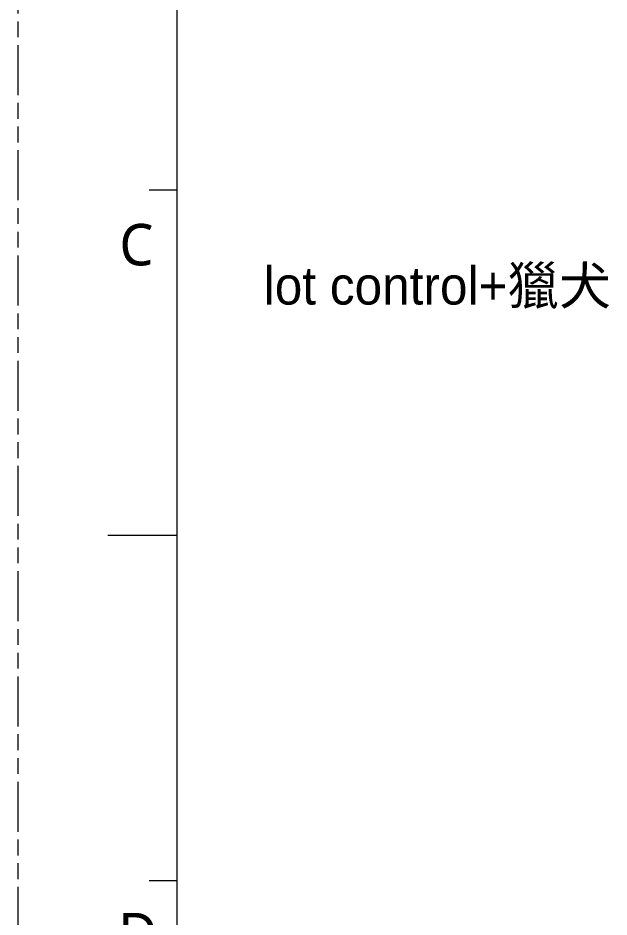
# Model space of a CAD drawing. Extents: x 2864 to 3941, y 2420 to 3182.
# Drawn here: x 2864.4 to 2976.8, y 2676.1 to 2846.9 of the extents above; entities that cross this region are included whole.
import ezdxf

# ---------------------------------------------------------------- set-up
doc = ezdxf.new("R2010")
doc.units = 0
doc.linetypes.add('PHANTOM', pattern=[29.5, 9.5, -1.5, 3, -1.5, 3, -1.5, 9.5])
doc.layers.get('0').update_dxf_attribs({"lineweight": 0})
doc.layers.add('備註', color=1, linetype='Continuous', lineweight=0)
doc.layers.add('鵬鼎', color=5, linetype='Continuous')
doc.styles.get("Standard").update_dxf_attribs({"font": 'SIMPLEX.SHX', "height": 2.7})

msp = doc.modelspace()

# ---------------------------------------------------------------- linework, layer by layer
at = {"lineweight": 0}
for p, q in [((2894.63174, 3142.38933), (2894.63174, 2441.38617)), ((2894.63174, 2814.20433), (2889.38078, 2814.20433)), ((2894.63174, 2748.56733), (2881.50434, 2748.56733)), ((2894.63174, 2682.93033), (2889.38078, 2682.93033))]:
    msp.add_line(p, q, dxfattribs=at)
at = {"layer": '備註', "color": 2, "linetype": 'PHANTOM', "lineweight": 0}
msp.add_line((2864.43501, 3181.78733), (2864.43501, 2420.38233), dxfattribs=at)

# ---------------------------------------------------------------- texts
at = {"layer": '備註', "insert": (2911.17598, 2799.66835), "char_height": 7.2, "width": 155.5081679, "attachment_point": 1}
msp.add_mtext('{\\fPMingLiU|b0|i0|c136|p18;lot control+獵犬}', dxfattribs=at)
at = {"layer": '鵬鼎', "char_height": 7.87644, "width": 14.8568792, "attachment_point": 1}
for s, insert in [('{\\fMicrosoft JhengHei|b0|i0|c136|p0;\\C0;C}', (2883.69958, 2807.79462)), ('{\\fMicrosoft JhengHei|b0|i0|c136|p0;\\C0;D}', (2883.4997, 2676.85223))]:
    msp.add_mtext(s, dxfattribs=dict(at, insert=insert))

doc.saveas('drawing.dxf')
